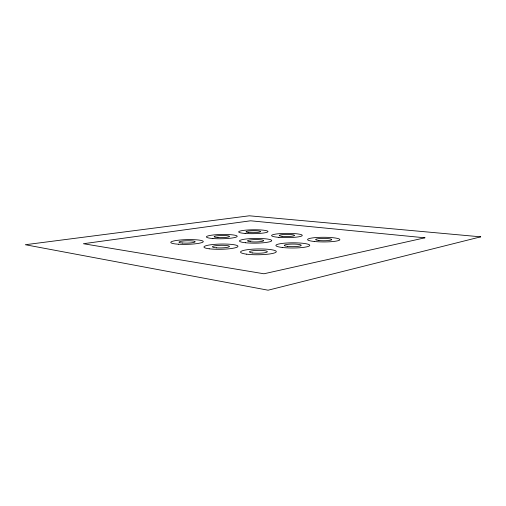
<?xml version="1.0" encoding="UTF-8"?>
<svg xmlns="http://www.w3.org/2000/svg" width="506" height="506" viewBox="0 0 506 506"><rect width="100%" height="100%" fill="white"/><g stroke="black" fill="none" stroke-linecap="round" stroke-linejoin="round"><path stroke-width="0.76" d="M480.7 236.84L268.085 290.204L25.3 244.727L249.338 215.796L480.7 236.84M424.913 237.807L263.949 273.778L83.382 243.721L250.596 220.793L424.913 237.807M246.624 254.17A17.887 2.903 -0.7 0 0 275.947 252.222A17.887 2.903 -0.7 0 0 252.646 249.173A17.887 2.903 -0.7 0 0 246.624 254.17M282.285 247.472A16.951 2.593 -0.2 0 0 309.583 245.726A16.951 2.593 -0.2 0 0 286.592 243.019A16.951 2.593 -0.2 0 0 282.285 247.472M314.245 241.476A16.141 2.328 0.1 0 0 339.773 239.895A16.141 2.328 0.1 0 0 317.154 237.472A16.141 2.328 0.1 0 0 314.245 241.476M278.901 237.352A15.344 2.132 -0.3 0 0 302.272 235.461A15.344 2.132 -0.3 0 0 279.622 233.658A15.344 2.132 -0.3 0 0 278.901 237.352M245.132 233.443A14.668 1.948 -0.7 0 0 267.965 231.685A14.668 1.948 -0.7 0 0 246.915 230.053A14.668 1.948 -0.7 0 0 245.132 233.443M212.906 238.522A15.401 2.144 -1.1 0 0 237.143 236.517A15.401 2.144 -1.1 0 0 215.385 234.778A15.401 2.144 -1.1 0 0 212.906 238.522M178.384 244.208A16.255 2.359 -1.5 0 0 203.279 241.647A16.255 2.359 -1.5 0 0 179.478 240.091A16.255 2.359 -1.5 0 0 178.384 244.208M209.193 248.794A17.008 2.612 -1.2 0 0 237.453 246.96A17.008 2.612 -1.2 0 0 216.144 244.259A17.008 2.612 -1.2 0 0 209.193 248.794M245.435 242.741A16.116 2.353 -0.7 0 0 271.526 240.982A16.116 2.353 -0.7 0 0 249.894 238.661A16.116 2.353 -0.7 0 0 245.435 242.741M252.431 252.943A8.937 1.448 -0.7 0 0 267.149 252.001A8.937 1.448 -0.7 0 0 255.631 250.451A8.937 1.448 -0.7 0 0 252.431 252.943M287.459 246.384A8.469 1.297 -0.2 0 0 301.171 245.53A8.469 1.297 -0.2 0 0 289.786 244.158A8.469 1.297 -0.2 0 0 287.459 246.384M318.881 240.495A8.071 1.164 0.1 0 0 331.708 239.724A8.071 1.164 0.1 0 0 320.494 238.497A8.071 1.164 0.1 0 0 318.881 240.495M282.019 236.302A7.672 1.063 -0.3 0 0 294.486 235.594A7.672 1.063 -0.3 0 0 284.258 234.474A7.672 1.063 -0.3 0 0 282.019 236.302M248.389 232.475A7.331 0.974 -0.7 0 0 260.495 231.818A7.331 0.974 -0.7 0 0 251.134 230.793A7.331 0.974 -0.7 0 0 248.389 232.475M217.966 237.567A7.698 1.069 -1.1 0 0 229.522 236.422A7.698 1.069 -1.1 0 0 217.985 235.714A7.698 1.069 -1.1 0 0 217.966 237.567M250.204 241.691A8.058 1.176 -0.7 0 0 263.493 240.907A8.058 1.176 -0.7 0 0 253.164 239.661A8.058 1.176 -0.7 0 0 250.204 241.691M216.688 247.832A8.501 1.303 -1.2 0 0 229.446 246.454A8.501 1.303 -1.2 0 0 216.701 245.574A8.501 1.303 -1.2 0 0 216.688 247.832M182.666 243.044A8.121 1.176 -1.5 0 0 195.183 241.786A8.121 1.176 -1.5 0 0 183.374 240.989A8.121 1.176 -1.5 0 0 182.666 243.044"/></g></svg>
